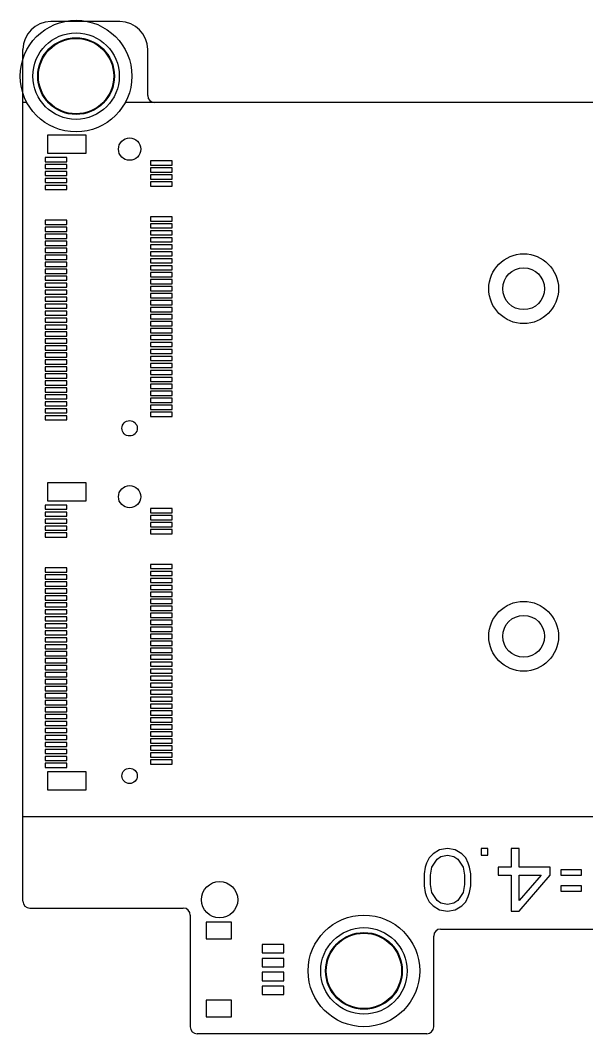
# Model space of a CAD drawing. Header units: millimetres. Extents: x 0 to 594, y 0 to 420.
# Drawn here: x 82 to 122.6, y 286.4 to 359 of the extents above; entities that cross this region are included whole.
import ezdxf

# ---------------------------------------------------------------- set-up
doc = ezdxf.new("R2010")
doc.units = ezdxf.units.MM
doc.header["$LTSCALE"] = 32.67
doc.layers.add('20_ALL_FEATURES', color=7, linetype='CONTINUOUS')
doc.layers.add('ASSEM_MEM', color=7, linetype='CONTINUOUS')

msp = doc.modelspace()

# ---------------------------------------------------------------- linework, layer by layer
at = {"layer": '20_ALL_FEATURES', "color": 5, "linetype": 'CONTINUOUS'}
for centre, radius in [((86.001, 355.04), 3.1), ((86.001, 355.04), 2.75), ((106.641, 290.94), 3.1), ((106.641, 290.94), 2.75)]:
    msp.add_circle(centre, radius, dxfattribs=at)
at = {"layer": 'ASSEM_MEM', "color": 7, "linetype": 'CONTINUOUS'}
for p, q in [((89.141, 358.94), (84.191, 358.94)), ((82.191, 295.94), (82.191, 356.94)), ((91.141, 353.64), (91.141, 356.94)), ((153.141, 353.14), (91.641, 353.14)), ((82.691, 295.44), (93.691, 295.44)), ((94.191, 294.94), (94.191, 286.94)), ((111.641, 286.94), (111.641, 293.44)), ((112.141, 293.94), (123.241, 293.94)), ((111.141, 286.44), (94.691, 286.44))]:
    msp.add_line(p, q, dxfattribs=at)
at = {"layer": 'ASSEM_MEM', "color": 3, "linetype": 'CONTINUOUS'}
for p, q in [((82.481, 353.14), (82.191, 353.14)), ((91.641, 353.14), (89.521, 353.14)), ((83.966, 350.81), (83.966, 349.51)), ((86.716, 350.81), (83.966, 350.81)), ((86.716, 349.51), (86.716, 350.81)), ((83.791, 349.21), (83.791, 348.91)), ((85.341, 349.21), (83.791, 349.21)), ((83.966, 349.51), (86.716, 349.51)), ((85.341, 348.91), (85.341, 349.21)), ((83.791, 348.91), (85.341, 348.91)), ((83.791, 348.71), (83.791, 348.41)), ((85.341, 348.71), (83.791, 348.71)), ((85.341, 348.41), (85.341, 348.71)), ((91.341, 348.96), (91.341, 348.66)), ((92.891, 348.96), (91.341, 348.96)), ((91.341, 348.66), (92.891, 348.66)), ((92.891, 348.66), (92.891, 348.96)), ((83.791, 348.41), (85.341, 348.41)), ((83.791, 348.21), (83.791, 347.91)), ((85.341, 348.21), (83.791, 348.21)), ((83.791, 347.91), (85.341, 347.91)), ((85.341, 347.91), (85.341, 348.21)), ((91.341, 348.46), (91.341, 348.16)), ((92.891, 348.46), (91.341, 348.46)), ((91.341, 348.16), (92.891, 348.16)), ((91.341, 347.96), (91.341, 347.66)), ((92.891, 347.96), (91.341, 347.96)), ((92.891, 348.16), (92.891, 348.46)), ((92.891, 347.66), (92.891, 347.96)), ((83.791, 347.71), (83.791, 347.41)), ((85.341, 347.71), (83.791, 347.71)), ((83.791, 347.41), (85.341, 347.41)), ((83.791, 347.21), (83.791, 346.91)), ((85.341, 347.21), (83.791, 347.21)), ((85.341, 347.41), (85.341, 347.71)), ((85.341, 346.91), (85.341, 347.21)), ((91.341, 347.66), (92.891, 347.66)), ((91.341, 347.46), (91.341, 347.16)), ((92.891, 347.46), (91.341, 347.46)), ((91.341, 347.16), (92.891, 347.16)), ((92.891, 347.16), (92.891, 347.46)), ((83.791, 346.91), (85.341, 346.91)), ((91.341, 344.96), (91.341, 344.66)), ((92.891, 344.96), (91.341, 344.96)), ((92.891, 344.66), (92.891, 344.96)), ((83.791, 344.71), (83.791, 344.41)), ((85.341, 344.71), (83.791, 344.71)), ((83.791, 344.41), (85.341, 344.41)), ((83.791, 344.21), (83.791, 343.91)), ((85.341, 344.21), (83.791, 344.21)), ((85.341, 344.41), (85.341, 344.71)), ((85.341, 343.91), (85.341, 344.21)), ((91.341, 344.66), (92.891, 344.66)), ((91.341, 344.46), (91.341, 344.16)), ((92.891, 344.46), (91.341, 344.46)), ((91.341, 344.16), (92.891, 344.16)), ((92.891, 344.16), (92.891, 344.46)), ((83.791, 343.91), (85.341, 343.91)), ((83.791, 343.71), (83.791, 343.41)), ((85.341, 343.71), (83.791, 343.71)), ((83.791, 343.41), (85.341, 343.41)), ((85.341, 343.41), (85.341, 343.71)), ((91.341, 343.96), (91.341, 343.66)), ((92.891, 343.96), (91.341, 343.96)), ((91.341, 343.66), (92.891, 343.66)), ((91.341, 343.46), (91.341, 343.16)), ((92.891, 343.46), (91.341, 343.46)), ((92.891, 343.66), (92.891, 343.96)), ((92.891, 343.16), (92.891, 343.46)), ((83.791, 343.21), (83.791, 342.91)), ((85.341, 343.21), (83.791, 343.21)), ((83.791, 342.91), (85.341, 342.91)), ((83.791, 342.71), (83.791, 342.41)), ((85.341, 342.71), (83.791, 342.71)), ((85.341, 342.91), (85.341, 343.21)), ((85.341, 342.41), (85.341, 342.71)), ((91.341, 343.16), (92.891, 343.16)), ((91.341, 342.96), (91.341, 342.66)), ((92.891, 342.96), (91.341, 342.96)), ((92.891, 342.66), (92.891, 342.96)), ((83.791, 342.41), (85.341, 342.41)), ((83.791, 342.21), (83.791, 341.91)), ((85.341, 342.21), (83.791, 342.21)), ((85.341, 341.91), (85.341, 342.21)), ((91.341, 342.66), (92.891, 342.66)), ((91.341, 342.46), (91.341, 342.16)), ((92.891, 342.46), (91.341, 342.46)), ((91.341, 342.16), (92.891, 342.16)), ((91.341, 341.96), (91.341, 341.66)), ((92.891, 341.96), (91.341, 341.96)), ((92.891, 342.16), (92.891, 342.46)), ((92.891, 341.66), (92.891, 341.96)), ((83.791, 341.91), (85.341, 341.91)), ((83.791, 341.71), (83.791, 341.41)), ((85.341, 341.71), (83.791, 341.71)), ((83.791, 341.41), (85.341, 341.41)), ((85.341, 341.41), (85.341, 341.71)), ((91.341, 341.66), (92.891, 341.66)), ((91.341, 341.46), (91.341, 341.16)), ((92.891, 341.46), (91.341, 341.46)), ((92.891, 341.16), (92.891, 341.46)), ((83.791, 341.21), (83.791, 340.91)), ((85.341, 341.21), (83.791, 341.21)), ((83.791, 340.91), (85.341, 340.91)), ((83.791, 340.71), (83.791, 340.41)), ((85.341, 340.71), (83.791, 340.71)), ((85.341, 340.91), (85.341, 341.21)), ((85.341, 340.41), (85.341, 340.71)), ((91.341, 341.16), (92.891, 341.16)), ((91.341, 340.96), (91.341, 340.66)), ((92.891, 340.96), (91.341, 340.96)), ((91.341, 340.66), (92.891, 340.66)), ((92.891, 340.66), (92.891, 340.96)), ((83.791, 340.41), (85.341, 340.41)), ((83.791, 340.21), (83.791, 339.91)), ((85.341, 340.21), (83.791, 340.21)), ((83.791, 339.91), (85.341, 339.91)), ((85.341, 339.91), (85.341, 340.21)), ((91.341, 340.46), (91.341, 340.16)), ((92.891, 340.46), (91.341, 340.46)), ((91.341, 340.16), (92.891, 340.16)), ((91.341, 339.96), (91.341, 339.66)), ((92.891, 339.96), (91.341, 339.96)), ((92.891, 340.16), (92.891, 340.46)), ((92.891, 339.66), (92.891, 339.96)), ((83.791, 339.71), (83.791, 339.41)), ((85.341, 339.71), (83.791, 339.71)), ((83.791, 339.41), (85.341, 339.41)), ((83.791, 339.21), (83.791, 338.91)), ((85.341, 339.21), (83.791, 339.21)), ((85.341, 339.41), (85.341, 339.71)), ((85.341, 338.91), (85.341, 339.21)), ((91.341, 339.66), (92.891, 339.66)), ((91.341, 339.46), (91.341, 339.16)), ((92.891, 339.46), (91.341, 339.46)), ((91.341, 339.16), (92.891, 339.16)), ((92.891, 339.16), (92.891, 339.46)), ((83.791, 338.91), (85.341, 338.91)), ((83.791, 338.71), (83.791, 338.41)), ((85.341, 338.71), (83.791, 338.71)), ((83.791, 338.41), (85.341, 338.41)), ((85.341, 338.41), (85.341, 338.71)), ((91.341, 338.96), (91.341, 338.66)), ((92.891, 338.96), (91.341, 338.96)), ((91.341, 338.66), (92.891, 338.66)), ((91.341, 338.46), (91.341, 338.16)), ((92.891, 338.46), (91.341, 338.46)), ((92.891, 338.66), (92.891, 338.96)), ((92.891, 338.16), (92.891, 338.46)), ((83.791, 338.21), (83.791, 337.91)), ((85.341, 338.21), (83.791, 338.21)), ((83.791, 337.91), (85.341, 337.91)), ((83.791, 337.71), (83.791, 337.41)), ((85.341, 337.71), (83.791, 337.71)), ((85.341, 337.91), (85.341, 338.21)), ((85.341, 337.41), (85.341, 337.71)), ((91.341, 338.16), (92.891, 338.16)), ((91.341, 337.96), (91.341, 337.66)), ((92.891, 337.96), (91.341, 337.96)), ((91.341, 337.66), (92.891, 337.66)), ((92.891, 337.66), (92.891, 337.96)), ((83.791, 337.41), (85.341, 337.41)), ((83.791, 337.21), (83.791, 336.91)), ((85.341, 337.21), (83.791, 337.21)), ((83.791, 336.91), (85.341, 336.91)), ((85.341, 336.91), (85.341, 337.21)), ((91.341, 337.46), (91.341, 337.16)), ((92.891, 337.46), (91.341, 337.46)), ((91.341, 337.16), (92.891, 337.16)), ((91.341, 336.96), (91.341, 336.66)), ((92.891, 336.96), (91.341, 336.96)), ((92.891, 337.16), (92.891, 337.46)), ((92.891, 336.66), (92.891, 336.96)), ((83.791, 336.71), (83.791, 336.41)), ((85.341, 336.71), (83.791, 336.71)), ((83.791, 336.41), (85.341, 336.41)), ((83.791, 336.21), (83.791, 335.91)), ((85.341, 336.21), (83.791, 336.21)), ((85.341, 336.41), (85.341, 336.71)), ((85.341, 335.91), (85.341, 336.21)), ((91.341, 336.66), (92.891, 336.66)), ((91.341, 336.46), (91.341, 336.16)), ((92.891, 336.46), (91.341, 336.46)), ((91.341, 336.16), (92.891, 336.16)), ((92.891, 336.16), (92.891, 336.46)), ((83.791, 335.91), (85.341, 335.91)), ((83.791, 335.71), (83.791, 335.41)), ((85.341, 335.71), (83.791, 335.71)), ((85.341, 335.41), (85.341, 335.71)), ((91.341, 335.96), (91.341, 335.66)), ((92.891, 335.96), (91.341, 335.96)), ((91.341, 335.66), (92.891, 335.66)), ((91.341, 335.46), (91.341, 335.16)), ((92.891, 335.46), (91.341, 335.46)), ((92.891, 335.66), (92.891, 335.96)), ((92.891, 335.16), (92.891, 335.46)), ((83.791, 335.41), (85.341, 335.41)), ((83.791, 335.21), (83.791, 334.91)), ((85.341, 335.21), (83.791, 335.21)), ((83.791, 334.91), (85.341, 334.91)), ((83.791, 334.71), (83.791, 334.41)), ((85.341, 334.71), (83.791, 334.71)), ((85.341, 334.91), (85.341, 335.21)), ((85.341, 334.41), (85.341, 334.71)), ((91.341, 335.16), (92.891, 335.16)), ((91.341, 334.96), (91.341, 334.66)), ((92.891, 334.96), (91.341, 334.96)), ((92.891, 334.66), (92.891, 334.96)), ((83.791, 334.41), (85.341, 334.41)), ((83.791, 334.21), (83.791, 333.91)), ((85.341, 334.21), (83.791, 334.21)), ((85.341, 333.91), (85.341, 334.21)), ((91.341, 334.66), (92.891, 334.66)), ((91.341, 334.46), (91.341, 334.16)), ((92.891, 334.46), (91.341, 334.46)), ((91.341, 334.16), (92.891, 334.16)), ((92.891, 334.16), (92.891, 334.46)), ((83.791, 333.91), (85.341, 333.91)), ((83.791, 333.71), (83.791, 333.41)), ((85.341, 333.71), (83.791, 333.71)), ((83.791, 333.41), (85.341, 333.41)), ((85.341, 333.41), (85.341, 333.71)), ((91.341, 333.96), (91.341, 333.66)), ((92.891, 333.96), (91.341, 333.96)), ((91.341, 333.66), (92.891, 333.66)), ((91.341, 333.46), (91.341, 333.16)), ((92.891, 333.46), (91.341, 333.46)), ((92.891, 333.66), (92.891, 333.96)), ((92.891, 333.16), (92.891, 333.46)), ((83.791, 333.21), (83.791, 332.91)), ((85.341, 333.21), (83.791, 333.21)), ((83.791, 332.91), (85.341, 332.91)), ((83.791, 332.71), (83.791, 332.41)), ((85.341, 332.71), (83.791, 332.71)), ((85.341, 332.91), (85.341, 333.21)), ((85.341, 332.41), (85.341, 332.71)), ((91.341, 333.16), (92.891, 333.16)), ((91.341, 332.96), (91.341, 332.66)), ((92.891, 332.96), (91.341, 332.96)), ((91.341, 332.66), (92.891, 332.66)), ((92.891, 332.66), (92.891, 332.96)), ((83.791, 332.41), (85.341, 332.41)), ((83.791, 332.21), (83.791, 331.91)), ((85.341, 332.21), (83.791, 332.21)), ((83.791, 331.91), (85.341, 331.91)), ((85.341, 331.91), (85.341, 332.21)), ((91.341, 332.46), (91.341, 332.16)), ((92.891, 332.46), (91.341, 332.46)), ((91.341, 332.16), (92.891, 332.16)), ((91.341, 331.96), (91.341, 331.66)), ((92.891, 331.96), (91.341, 331.96)), ((92.891, 332.16), (92.891, 332.46)), ((92.891, 331.66), (92.891, 331.96)), ((83.791, 331.71), (83.791, 331.41)), ((85.341, 331.71), (83.791, 331.71)), ((83.791, 331.41), (85.341, 331.41)), ((83.791, 331.21), (83.791, 330.91)), ((85.341, 331.21), (83.791, 331.21)), ((85.341, 331.41), (85.341, 331.71)), ((85.341, 330.91), (85.341, 331.21)), ((91.341, 331.66), (92.891, 331.66)), ((91.341, 331.46), (91.341, 331.16)), ((92.891, 331.46), (91.341, 331.46)), ((91.341, 331.16), (92.891, 331.16)), ((92.891, 331.16), (92.891, 331.46)), ((83.791, 330.91), (85.341, 330.91)), ((83.791, 330.71), (83.791, 330.41)), ((85.341, 330.71), (83.791, 330.71)), ((83.791, 330.41), (85.341, 330.41)), ((85.341, 330.41), (85.341, 330.71)), ((91.341, 330.96), (91.341, 330.66)), ((92.891, 330.96), (91.341, 330.96)), ((91.341, 330.66), (92.891, 330.66)), ((92.891, 330.66), (92.891, 330.96)), ((83.966, 325.91), (83.966, 324.61)), ((86.716, 325.91), (83.966, 325.91)), ((86.716, 324.61), (86.716, 325.91)), ((83.966, 324.61), (86.716, 324.61)), ((83.791, 324.31), (83.791, 324.01)), ((85.341, 324.31), (83.791, 324.31)), ((83.791, 324.01), (85.341, 324.01)), ((83.791, 323.81), (83.791, 323.51)), ((85.341, 323.81), (83.791, 323.81)), ((85.341, 324.01), (85.341, 324.31)), ((85.341, 323.51), (85.341, 323.81)), ((91.341, 324.06), (91.341, 323.76)), ((92.891, 324.06), (91.341, 324.06)), ((92.891, 323.76), (92.891, 324.06)), ((83.791, 323.51), (85.341, 323.51)), ((83.791, 323.31), (83.791, 323.01)), ((85.341, 323.31), (83.791, 323.31)), ((85.341, 323.01), (85.341, 323.31)), ((91.341, 323.76), (92.891, 323.76)), ((91.341, 323.56), (91.341, 323.26)), ((92.891, 323.56), (91.341, 323.56)), ((91.341, 323.26), (92.891, 323.26)), ((92.891, 323.26), (92.891, 323.56)), ((83.791, 323.01), (85.341, 323.01)), ((83.791, 322.81), (83.791, 322.51)), ((85.341, 322.81), (83.791, 322.81)), ((83.791, 322.51), (85.341, 322.51)), ((85.341, 322.51), (85.341, 322.81)), ((91.341, 323.06), (91.341, 322.76)), ((92.891, 323.06), (91.341, 323.06)), ((91.341, 322.76), (92.891, 322.76)), ((91.341, 322.56), (91.341, 322.26)), ((92.891, 322.56), (91.341, 322.56)), ((92.891, 322.76), (92.891, 323.06)), ((92.891, 322.26), (92.891, 322.56)), ((83.791, 322.31), (83.791, 322.01)), ((85.341, 322.31), (83.791, 322.31)), ((83.791, 322.01), (85.341, 322.01)), ((85.341, 322.01), (85.341, 322.31)), ((91.341, 322.26), (92.891, 322.26)), ((83.791, 319.81), (83.791, 319.51)), ((85.341, 319.81), (83.791, 319.81)), ((83.791, 319.51), (85.341, 319.51)), ((85.341, 319.51), (85.341, 319.81)), ((91.341, 320.06), (91.341, 319.76)), ((92.891, 320.06), (91.341, 320.06)), ((91.341, 319.76), (92.891, 319.76)), ((91.341, 319.56), (91.341, 319.26)), ((92.891, 319.56), (91.341, 319.56)), ((92.891, 319.76), (92.891, 320.06)), ((92.891, 319.26), (92.891, 319.56)), ((83.791, 319.31), (83.791, 319.01)), ((85.341, 319.31), (83.791, 319.31)), ((83.791, 319.01), (85.341, 319.01)), ((83.791, 318.81), (83.791, 318.51)), ((85.341, 318.81), (83.791, 318.81)), ((85.341, 319.01), (85.341, 319.31)), ((85.341, 318.51), (85.341, 318.81)), ((91.341, 319.26), (92.891, 319.26)), ((91.341, 319.06), (91.341, 318.76)), ((92.891, 319.06), (91.341, 319.06)), ((91.341, 318.76), (92.891, 318.76)), ((92.891, 318.76), (92.891, 319.06)), ((83.791, 318.51), (85.341, 318.51)), ((83.791, 318.31), (83.791, 318.01)), ((85.341, 318.31), (83.791, 318.31)), ((83.791, 318.01), (85.341, 318.01)), ((85.341, 318.01), (85.341, 318.31)), ((91.341, 318.56), (91.341, 318.26)), ((92.891, 318.56), (91.341, 318.56)), ((91.341, 318.26), (92.891, 318.26)), ((91.341, 318.06), (91.341, 317.76)), ((92.891, 318.06), (91.341, 318.06)), ((92.891, 318.26), (92.891, 318.56)), ((92.891, 317.76), (92.891, 318.06)), ((83.791, 317.81), (83.791, 317.51)), ((85.341, 317.81), (83.791, 317.81)), ((83.791, 317.51), (85.341, 317.51)), ((83.791, 317.31), (83.791, 317.01)), ((85.341, 317.31), (83.791, 317.31)), ((85.341, 317.51), (85.341, 317.81)), ((85.341, 317.01), (85.341, 317.31)), ((91.341, 317.76), (92.891, 317.76)), ((91.341, 317.56), (91.341, 317.26)), ((92.891, 317.56), (91.341, 317.56)), ((92.891, 317.26), (92.891, 317.56)), ((83.791, 317.01), (85.341, 317.01)), ((83.791, 316.81), (83.791, 316.51)), ((85.341, 316.81), (83.791, 316.81)), ((85.341, 316.51), (85.341, 316.81)), ((91.341, 317.26), (92.891, 317.26)), ((91.341, 317.06), (91.341, 316.76)), ((92.891, 317.06), (91.341, 317.06)), ((91.341, 316.76), (92.891, 316.76)), ((91.341, 316.56), (91.341, 316.26)), ((92.891, 316.56), (91.341, 316.56)), ((92.891, 316.76), (92.891, 317.06)), ((92.891, 316.26), (92.891, 316.56)), ((83.791, 316.51), (85.341, 316.51)), ((83.791, 316.31), (83.791, 316.01)), ((85.341, 316.31), (83.791, 316.31)), ((83.791, 316.01), (85.341, 316.01)), ((85.341, 316.01), (85.341, 316.31)), ((91.341, 316.26), (92.891, 316.26)), ((91.341, 316.06), (91.341, 315.76)), ((92.891, 316.06), (91.341, 316.06)), ((92.891, 315.76), (92.891, 316.06)), ((83.791, 315.81), (83.791, 315.51)), ((85.341, 315.81), (83.791, 315.81)), ((83.791, 315.51), (85.341, 315.51)), ((83.791, 315.31), (83.791, 315.01)), ((85.341, 315.31), (83.791, 315.31)), ((85.341, 315.51), (85.341, 315.81)), ((85.341, 315.01), (85.341, 315.31)), ((91.341, 315.76), (92.891, 315.76)), ((91.341, 315.56), (91.341, 315.26)), ((92.891, 315.56), (91.341, 315.56)), ((91.341, 315.26), (92.891, 315.26)), ((92.891, 315.26), (92.891, 315.56)), ((83.791, 315.01), (85.341, 315.01)), ((83.791, 314.81), (83.791, 314.51)), ((85.341, 314.81), (83.791, 314.81)), ((83.791, 314.51), (85.341, 314.51)), ((85.341, 314.51), (85.341, 314.81)), ((91.341, 315.06), (91.341, 314.76)), ((92.891, 315.06), (91.341, 315.06)), ((91.341, 314.76), (92.891, 314.76)), ((91.341, 314.56), (91.341, 314.26)), ((92.891, 314.56), (91.341, 314.56)), ((92.891, 314.76), (92.891, 315.06)), ((92.891, 314.26), (92.891, 314.56)), ((83.791, 314.31), (83.791, 314.01)), ((85.341, 314.31), (83.791, 314.31)), ((83.791, 314.01), (85.341, 314.01)), ((83.791, 313.81), (83.791, 313.51)), ((85.341, 313.81), (83.791, 313.81)), ((85.341, 314.01), (85.341, 314.31)), ((85.341, 313.51), (85.341, 313.81)), ((91.341, 314.26), (92.891, 314.26)), ((91.341, 314.06), (91.341, 313.76)), ((92.891, 314.06), (91.341, 314.06)), ((91.341, 313.76), (92.891, 313.76)), ((92.891, 313.76), (92.891, 314.06)), ((83.791, 313.51), (85.341, 313.51)), ((83.791, 313.31), (83.791, 313.01)), ((85.341, 313.31), (83.791, 313.31)), ((83.791, 313.01), (85.341, 313.01)), ((85.341, 313.01), (85.341, 313.31)), ((91.341, 313.56), (91.341, 313.26)), ((92.891, 313.56), (91.341, 313.56)), ((91.341, 313.26), (92.891, 313.26)), ((91.341, 313.06), (91.341, 312.76)), ((92.891, 313.06), (91.341, 313.06)), ((92.891, 313.26), (92.891, 313.56)), ((92.891, 312.76), (92.891, 313.06)), ((83.791, 312.81), (83.791, 312.51)), ((85.341, 312.81), (83.791, 312.81)), ((83.791, 312.51), (85.341, 312.51)), ((83.791, 312.31), (83.791, 312.01)), ((85.341, 312.31), (83.791, 312.31)), ((85.341, 312.51), (85.341, 312.81)), ((85.341, 312.01), (85.341, 312.31)), ((91.341, 312.76), (92.891, 312.76)), ((91.341, 312.56), (91.341, 312.26)), ((92.891, 312.56), (91.341, 312.56)), ((91.341, 312.26), (92.891, 312.26)), ((92.891, 312.26), (92.891, 312.56)), ((83.791, 312.01), (85.341, 312.01)), ((83.791, 311.81), (83.791, 311.51)), ((85.341, 311.81), (83.791, 311.81)), ((83.791, 311.51), (85.341, 311.51)), ((85.341, 311.51), (85.341, 311.81)), ((91.341, 312.06), (91.341, 311.76)), ((92.891, 312.06), (91.341, 312.06)), ((91.341, 311.76), (92.891, 311.76)), ((91.341, 311.56), (91.341, 311.26)), ((92.891, 311.56), (91.341, 311.56)), ((92.891, 311.76), (92.891, 312.06)), ((92.891, 311.26), (92.891, 311.56)), ((83.791, 311.31), (83.791, 311.01)), ((85.341, 311.31), (83.791, 311.31)), ((83.791, 311.01), (85.341, 311.01)), ((83.791, 310.81), (83.791, 310.51)), ((85.341, 310.81), (83.791, 310.81)), ((85.341, 311.01), (85.341, 311.31)), ((85.341, 310.51), (85.341, 310.81)), ((91.341, 311.26), (92.891, 311.26)), ((91.341, 311.06), (91.341, 310.76)), ((92.891, 311.06), (91.341, 311.06)), ((91.341, 310.76), (92.891, 310.76)), ((92.891, 310.76), (92.891, 311.06)), ((83.791, 310.51), (85.341, 310.51)), ((83.791, 310.31), (83.791, 310.01)), ((85.341, 310.31), (83.791, 310.31)), ((83.791, 310.01), (85.341, 310.01)), ((85.341, 310.01), (85.341, 310.31)), ((91.341, 310.56), (91.341, 310.26)), ((92.891, 310.56), (91.341, 310.56)), ((91.341, 310.26), (92.891, 310.26)), ((91.341, 310.06), (91.341, 309.76)), ((92.891, 310.06), (91.341, 310.06)), ((92.891, 310.26), (92.891, 310.56)), ((92.891, 309.76), (92.891, 310.06)), ((83.791, 309.81), (83.791, 309.51)), ((85.341, 309.81), (83.791, 309.81)), ((83.791, 309.51), (85.341, 309.51)), ((83.791, 309.31), (83.791, 309.01)), ((85.341, 309.31), (83.791, 309.31)), ((85.341, 309.51), (85.341, 309.81)), ((85.341, 309.01), (85.341, 309.31)), ((91.341, 309.76), (92.891, 309.76)), ((91.341, 309.56), (91.341, 309.26)), ((92.891, 309.56), (91.341, 309.56)), ((92.891, 309.26), (92.891, 309.56)), ((83.791, 309.01), (85.341, 309.01)), ((83.791, 308.81), (83.791, 308.51)), ((85.341, 308.81), (83.791, 308.81)), ((85.341, 308.51), (85.341, 308.81)), ((91.341, 309.26), (92.891, 309.26)), ((91.341, 309.06), (91.341, 308.76)), ((92.891, 309.06), (91.341, 309.06)), ((91.341, 308.76), (92.891, 308.76)), ((91.341, 308.56), (91.341, 308.26)), ((92.891, 308.56), (91.341, 308.56)), ((92.891, 308.76), (92.891, 309.06)), ((92.891, 308.26), (92.891, 308.56)), ((83.791, 308.51), (85.341, 308.51)), ((83.791, 308.31), (83.791, 308.01)), ((85.341, 308.31), (83.791, 308.31)), ((83.791, 308.01), (85.341, 308.01)), ((85.341, 308.01), (85.341, 308.31)), ((91.341, 308.26), (92.891, 308.26)), ((91.341, 308.06), (91.341, 307.76)), ((92.891, 308.06), (91.341, 308.06)), ((92.891, 307.76), (92.891, 308.06)), ((83.791, 307.81), (83.791, 307.51)), ((85.341, 307.81), (83.791, 307.81)), ((83.791, 307.51), (85.341, 307.51)), ((83.791, 307.31), (83.791, 307.01)), ((85.341, 307.31), (83.791, 307.31)), ((85.341, 307.51), (85.341, 307.81)), ((85.341, 307.01), (85.341, 307.31)), ((91.341, 307.76), (92.891, 307.76)), ((91.341, 307.56), (91.341, 307.26)), ((92.891, 307.56), (91.341, 307.56)), ((91.341, 307.26), (92.891, 307.26)), ((92.891, 307.26), (92.891, 307.56)), ((83.791, 307.01), (85.341, 307.01)), ((83.791, 306.81), (83.791, 306.51)), ((85.341, 306.81), (83.791, 306.81)), ((83.791, 306.51), (85.341, 306.51)), ((85.341, 306.51), (85.341, 306.81)), ((91.341, 307.06), (91.341, 306.76)), ((92.891, 307.06), (91.341, 307.06)), ((91.341, 306.76), (92.891, 306.76)), ((91.341, 306.56), (91.341, 306.26)), ((92.891, 306.56), (91.341, 306.56)), ((92.891, 306.76), (92.891, 307.06)), ((92.891, 306.26), (92.891, 306.56)), ((83.791, 306.31), (83.791, 306.01)), ((85.341, 306.31), (83.791, 306.31)), ((83.791, 306.01), (85.341, 306.01)), ((83.791, 305.81), (83.791, 305.51)), ((85.341, 305.81), (83.791, 305.81)), ((85.341, 306.01), (85.341, 306.31)), ((85.341, 305.51), (85.341, 305.81)), ((91.341, 306.26), (92.891, 306.26)), ((91.341, 306.06), (91.341, 305.76)), ((92.891, 306.06), (91.341, 306.06)), ((91.341, 305.76), (92.891, 305.76)), ((92.891, 305.76), (92.891, 306.06)), ((83.791, 305.51), (85.341, 305.51)), ((83.966, 305.21), (83.966, 303.91)), ((86.716, 305.21), (83.966, 305.21)), ((86.716, 303.91), (86.716, 305.21)), ((83.966, 303.91), (86.716, 303.91)), ((82.191, 302.01), (187.118, 302.01)), ((111.602, 299.318), (111.322, 299.032)), ((112.068, 299.604), (111.602, 299.318)), ((111.882, 298.937), (112.162, 299.127)), ((112.628, 299.699), (112.068, 299.604)), ((112.162, 299.127), (112.628, 299.223)), ((113.188, 299.604), (112.628, 299.699)), ((112.628, 299.223), (113.095, 299.127)), ((113.095, 299.127), (113.375, 298.937)), ((113.655, 299.318), (113.188, 299.604)), ((113.935, 299.032), (113.655, 299.318)), ((115.055, 299.699), (115.055, 299.223)), ((115.522, 299.699), (115.055, 299.699)), ((115.055, 299.223), (115.522, 299.223)), ((115.522, 299.223), (115.522, 299.699)), ((117.202, 299.699), (117.202, 298.365)), ((117.762, 299.699), (117.202, 299.699)), ((117.762, 298.365), (117.762, 299.699)), ((111.135, 298.651), (111.042, 298.365)), ((111.322, 299.032), (111.135, 298.651)), ((111.508, 298.365), (111.882, 298.937)), ((113.375, 298.937), (113.748, 298.365)), ((114.122, 298.651), (113.935, 299.032)), ((114.215, 298.365), (114.122, 298.651)), ((111.042, 298.365), (110.948, 297.888)), ((110.948, 297.888), (110.948, 297.03)), ((111.415, 297.793), (111.508, 298.365)), ((111.415, 297.126), (111.415, 297.793)), ((113.748, 298.365), (113.842, 297.793)), ((113.842, 297.793), (113.842, 297.126)), ((114.308, 297.888), (114.215, 298.365)), ((114.308, 297.03), (114.308, 297.888)), ((116.268, 298.365), (116.268, 297.793)), ((117.202, 298.365), (116.268, 298.365)), ((116.268, 297.793), (117.202, 297.793)), ((117.202, 297.793), (117.202, 295.219)), ((120.002, 298.365), (117.762, 298.365)), ((117.762, 295.982), (117.762, 297.793)), ((117.762, 297.793), (119.348, 297.793)), ((117.762, 295.219), (120.002, 297.793)), ((119.348, 297.793), (117.762, 295.982)), ((120.002, 297.793), (120.002, 298.365)), ((122.242, 298.174), (120.748, 298.174)), ((120.748, 298.174), (120.748, 297.793)), ((120.748, 297.793), (122.242, 297.793)), ((122.242, 297.793), (122.242, 298.174)), ((110.948, 297.03), (111.042, 296.554)), ((111.508, 296.554), (111.415, 297.126)), ((113.842, 297.126), (113.748, 296.554)), ((114.215, 296.554), (114.308, 297.03)), ((122.242, 297.03), (120.748, 297.03)), ((120.748, 297.03), (120.748, 296.649)), ((122.242, 296.649), (122.242, 297.03)), ((111.042, 296.554), (111.135, 296.268)), ((111.135, 296.268), (111.322, 295.886)), ((111.882, 295.982), (111.508, 296.554)), ((113.748, 296.554), (113.375, 295.982)), ((113.935, 295.886), (114.122, 296.268)), ((114.122, 296.268), (114.215, 296.554)), ((120.748, 296.649), (122.242, 296.649)), ((111.322, 295.886), (111.602, 295.6)), ((111.602, 295.6), (112.068, 295.315)), ((112.162, 295.791), (111.882, 295.982)), ((112.628, 295.696), (112.162, 295.791)), ((113.095, 295.791), (112.628, 295.696)), ((113.375, 295.982), (113.095, 295.791)), ((113.188, 295.315), (113.655, 295.6)), ((113.655, 295.6), (113.935, 295.886)), ((112.068, 295.315), (112.628, 295.219)), ((112.628, 295.219), (113.188, 295.315)), ((117.202, 295.219), (117.762, 295.219)), ((95.341, 294.44), (95.341, 293.24)), ((97.141, 294.44), (95.341, 294.44)), ((97.141, 293.24), (97.141, 294.44)), ((95.341, 293.24), (97.141, 293.24)), ((99.341, 292.84), (99.341, 292.24)), ((100.891, 292.84), (99.341, 292.84)), ((100.891, 292.24), (100.891, 292.84)), ((99.341, 292.24), (100.891, 292.24)), ((99.341, 291.84), (99.341, 291.24)), ((100.891, 291.84), (99.341, 291.84)), ((99.341, 291.24), (100.891, 291.24)), ((100.891, 291.24), (100.891, 291.84)), ((99.341, 290.84), (99.341, 290.24)), ((100.891, 290.84), (99.341, 290.84)), ((100.891, 290.24), (100.891, 290.84)), ((99.341, 290.24), (100.891, 290.24)), ((99.341, 289.84), (99.341, 289.24)), ((100.891, 289.84), (99.341, 289.84)), ((100.891, 289.24), (100.891, 289.84)), ((99.341, 289.24), (100.891, 289.24)), ((95.341, 288.84), (95.341, 287.64)), ((97.141, 288.84), (95.341, 288.84)), ((97.141, 287.64), (97.141, 288.84)), ((95.341, 287.64), (97.141, 287.64))]:
    msp.add_line(p, q, dxfattribs=at)
for centre, radius in [((86.001, 355.04), 4), ((118.091, 339.81), 2.5), ((118.091, 314.91), 2.5), ((106.641, 290.94), 4)]:
    msp.add_circle(centre, radius, dxfattribs=at)
at = {"layer": 'ASSEM_MEM', "color": 7, "linetype": 'CONTINUOUS'}
for centre, radius in [((86.001, 355.04), 2.7), ((89.841, 349.81), 0.8), ((118.091, 339.81), 1.5), ((89.841, 329.81), 0.55), ((89.841, 324.91), 0.8), ((118.091, 314.91), 1.5), ((89.841, 304.91), 0.55), ((96.291, 296.04), 1.3), ((106.641, 290.94), 2.7)]:
    msp.add_circle(centre, radius, dxfattribs=at)
for centre, radius, start, end in [((84.191, 356.94), 2, 90, 180), ((89.141, 356.94), 2, 0, 90), ((91.641, 353.64), 0.5, 180, 270), ((82.691, 295.94), 0.5, 180, 270), ((93.691, 294.94), 0.5, 0, 90), ((112.141, 293.44), 0.5, 90, 180), ((94.691, 286.94), 0.5, 180, 270), ((111.141, 286.94), 0.5, 270, 360)]:
    msp.add_arc(centre, radius, start, end, dxfattribs=at)

doc.saveas('drawing.dxf')
